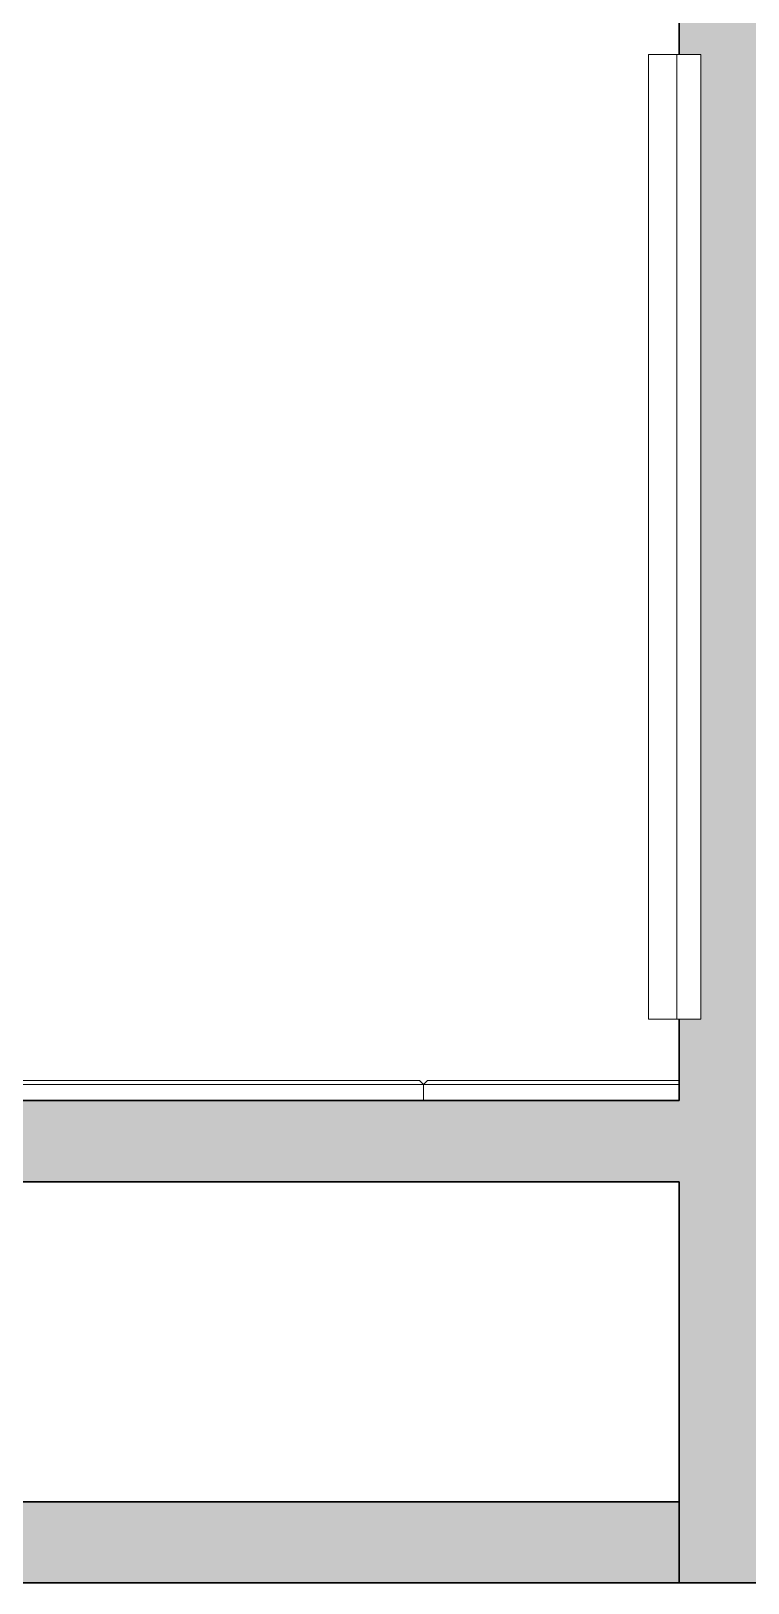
# Model space of a CAD drawing. Header units: millimetres. Extents: x 155927 to 317870, y -36033 to 97293.
# Drawn here: x 209812 to 210704, y 15108 to 17038 of the extents above; entities that cross this region are included whole.
import ezdxf

# ---------------------------------------------------------------- set-up
doc = ezdxf.new("R2010")
doc.units = ezdxf.units.MM
doc.header["$MEASUREMENT"] = 0
for name, color, linetype, lineweight in [('A-GENM', 8, 'CONTINUOUS', 9), ('A-WALL', 7, 'CONTINUOUS', 9), ('A-WALL-PATT', 7, 'CONTINUOUS', 9), ('I-FURN', 8, 'CONTINUOUS', 9), ('I-WALL', 7, 'CONTINUOUS', 9)]:
    doc.layers.add(name, color=color, linetype=linetype, lineweight=lineweight)

msp = doc.modelspace()

# ---------------------------------------------------------------- hatches: boundary and pattern name
at = {"layer": 'A-WALL-PATT'}
for points in [[(210618.8, 15107.6), (210740.8, 15107.6), (210740.8, 20716.3), (210735.8, 20716.3), (210735.8, 22275.7), (210740.8, 22275.7), (210740.8, 22377.3), (210735.8, 22377.3), (210735.8, 23936.7), (210740.8, 23936.7), (210740.8, 26907.6), (210618.8, 26907.6), (210618.8, 24146), (210673, 24146), (210673, 22014.6), (210618.8, 22014.6), (210618.8, 20817), (210673, 20817), (210673, 18685.6), (210618.8, 18685.6), (210618.8, 17008.8), (210645.8, 17008.8), (210645.8, 15808.8), (210618.8, 15808.8), (210618.8, 15606.6)], [(210618.8, 15606.6), (210618.8, 15707.6), (202204.8, 15707.6), (202204.8, 15606.6), (210604.5, 15606.6)], [(210618.8, 15107.6), (210618.8, 15208.6), (202103.8, 15208.6), (202103.8, 15107.6), (210604.5, 15107.6)]]:
    msp.add_hatch(color=256, dxfattribs=at).paths.add_polyline_path(points, flags=0)

# ---------------------------------------------------------------- linework, layer by layer
at = {"layer": 'A-GENM'}
for p, q in [((210300.8, 15727.6), (209100.8, 15727.6)), ((209105.8, 15732.6), (210295.8, 15732.6)), ((210295.8, 15732.6), (210300.8, 15727.6)), ((210300.8, 15727.6), (210305.8, 15732.6)), ((210618.8, 15727.6), (210300.8, 15727.6)), ((210300.8, 15727.6), (210300.8, 15707.6)), ((210300.8, 15707.6), (210300.8, 15727.6)), ((210305.8, 15732.6), (210618.8, 15732.6))]:
    msp.add_line(p, q, dxfattribs=at)
at = {"layer": 'A-WALL', "lineweight": 30}
for p, q in [((210618.8, 18685.6), (210618.8, 17008.8)), ((210618.8, 15808.8), (210618.8, 15707.6)), ((210618.8, 15606.6), (210618.8, 15107.6)), ((210618.8, 15107.6), (210740.8, 15107.6))]:
    msp.add_line(p, q, dxfattribs=at)
at = {"layer": 'I-FURN'}
for p, q in [((210615.8, 17008.8), (210580.8, 17008.8)), ((210580.8, 17008.8), (210580.8, 15808.8)), ((210615.8, 17008.8), (210645.8, 17008.8)), ((210615.8, 15808.8), (210615.8, 17008.8)), ((210615.8, 15808.8), (210615.8, 17008.8)), ((210645.8, 17008.8), (210645.8, 15808.8)), ((210580.8, 15808.8), (210615.8, 15808.8)), ((210645.8, 15808.8), (210615.8, 15808.8))]:
    msp.add_line(p, q, dxfattribs=at)
at = {"layer": 'I-WALL', "lineweight": 30}
for p, q in [((210618.8, 15707.6), (202205.8, 15707.6)), ((202204.8, 15606.6), (210618.8, 15606.6)), ((210618.8, 15208.6), (202204.8, 15208.6)), ((210618.8, 15107.6), (210618.8, 15208.6)), ((202103.8, 15107.6), (210618.8, 15107.6))]:
    msp.add_line(p, q, dxfattribs=at)

doc.saveas('drawing.dxf')
